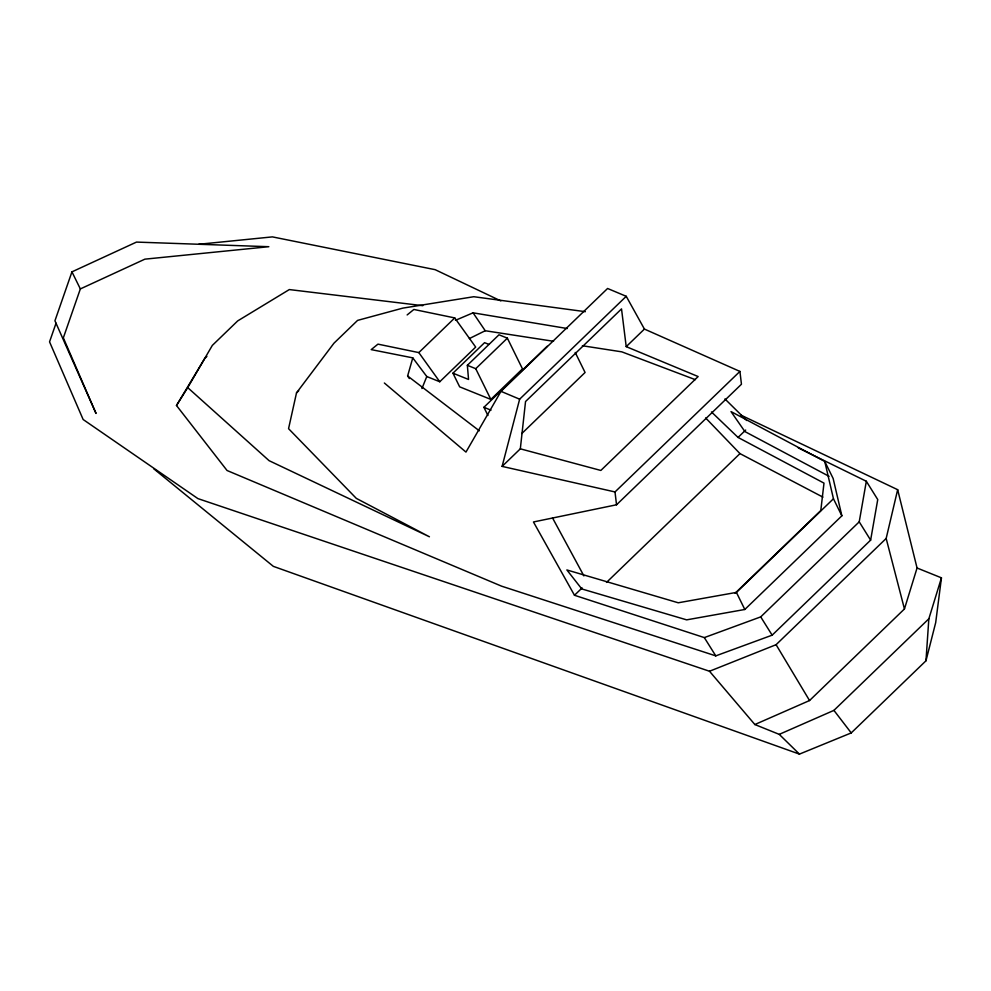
<?xml version="1.0" encoding="UTF-8"?>
<svg xmlns="http://www.w3.org/2000/svg" width="991" height="991" viewBox="0 0 991 991"><rect width="100%" height="100%" fill="white"/><g stroke="black" fill="none" stroke-linecap="round" stroke-linejoin="round"><path stroke-width="1.49" d="M153.704 468.743L273.343 566.356L799.44 754.114L851.232 732.919L925.978 660.786L928.84 618.793L941.45 577.84L917.059 568.004L897.66 489.69L741.169 415.241M520.325 448.824L525.54 401.528L621.518 308.907L626.213 346.639L698.147 376.555L600.843 470.452L520.325 448.824L502.115 466.389L615.002 491.945L739.918 371.414L644.423 329.074L626.238 296.309L607.582 288.48L500.988 391.346L465.968 452.082L384.359 383.009M941.45 577.84L935.69 622.621L925.978 660.786M739.918 371.414L741.454 384.235L616.538 504.778L533.455 521.972L574.483 595.269L704.328 637.597L760.716 616.885L859.222 521.836L866.332 481.267L798.325 447.932M206.896 356.401L204.703 358.519L176.485 405.505L227.05 470.502L501.607 586.177L715.775 655.869L772.15 635.169L870.631 540.132L877.741 499.563L866.332 481.267M585.347 311.682L473.785 296.718L402.817 308.127L357.578 320.39L333.967 343.171L296.507 392.882L288.554 428.669L356.314 498.374L429.425 536.775L269.106 460.679L187.72 387.617L212.322 345.413L237.716 320.898L289.322 289.57L422.81 305.686M56.029 323.227L49.55 341.845L83.145 419.515L197.927 498.609L709.506 671.254L754.857 724.532L809.548 700.538L904.449 608.957L886.165 538.46L897.66 489.69M502.115 466.389L519.643 399.187L626.238 296.309M409.357 378.55L407.623 375.985L412.776 357.862L371.216 349.612L377.955 344.137L418.821 352.598L439.756 381.746L475.68 347.085L454.745 317.925L413.879 309.465L407.14 314.94M904.449 608.957L917.059 568.004M71.947 271.856L54.939 320.787L96.04 413.458L63.337 337.857L80.345 288.926L71.947 271.856L136.485 242.089L268.834 246.709L144.884 259.159L80.345 288.926M421.931 388.546L426.787 376.53L412.776 357.862M176.485 405.505L187.72 387.617M296.507 392.882L298.687 390.788M418.821 352.598L454.745 317.925M452.949 373.186L468.545 379.466L467.356 365.307L498.981 334.785L507.367 338.166L522.48 368.887L490.855 399.41L459.663 386.837L452.949 373.186L484.574 342.663L488.836 344.373M467.356 365.307L475.73 368.689L507.367 338.166M487.944 415.502L483.905 407.301L547.168 346.255M521.811 433.525L585.074 372.48L575.214 352.449M626.213 346.639L644.423 329.074M574.483 595.269L582.113 587.911M711.464 411.959L738.047 437.427L745.678 430.069M606.517 582.398L739.967 453.605L822.926 497.135M735.111 593.225L820.796 510.551L823.992 483.125L738.047 437.427M824.747 461.422L833.146 478.492L841.855 515.828L744.811 609.477L686.652 619.858L581.791 588.939L566.877 569.949L678.253 602.788L736.412 592.407L833.456 498.758L824.747 461.422L730.999 411.575L744.885 431.556L829.071 476.324M709.506 671.254L776.089 644.695L886.165 538.46M754.857 724.532L779.248 734.368L833.927 710.374L928.84 618.793M469.338 338.588L485.231 330.734L553.535 341.288M455.476 320.316L473.066 312.822L567.273 328.529M198.757 244.281L272.414 236.886L435.16 269.676L500.827 300.917M582.374 345.748L621.84 351.855L695.286 379.652M426.787 376.53L439.756 381.746M483.905 407.301L491.003 410.163M500.988 391.346L519.643 399.187M407.623 375.985L479.31 430.8M779.248 734.368L799.44 754.114M724.941 398.952L746.768 420.494M705.666 417.967L739.967 453.605M833.927 710.374L851.232 732.919M473.066 312.822L485.231 330.734M760.716 616.885L772.15 635.169M704.328 637.597L715.775 655.869M859.222 521.836L870.631 540.132M776.089 644.695L809.548 700.538M552.532 517.934L583.91 575.907M833.456 498.758L841.855 515.828M736.412 592.407L744.811 609.477M475.73 368.689L490.855 399.41M615.002 491.945L616.538 504.778"/></g></svg>
